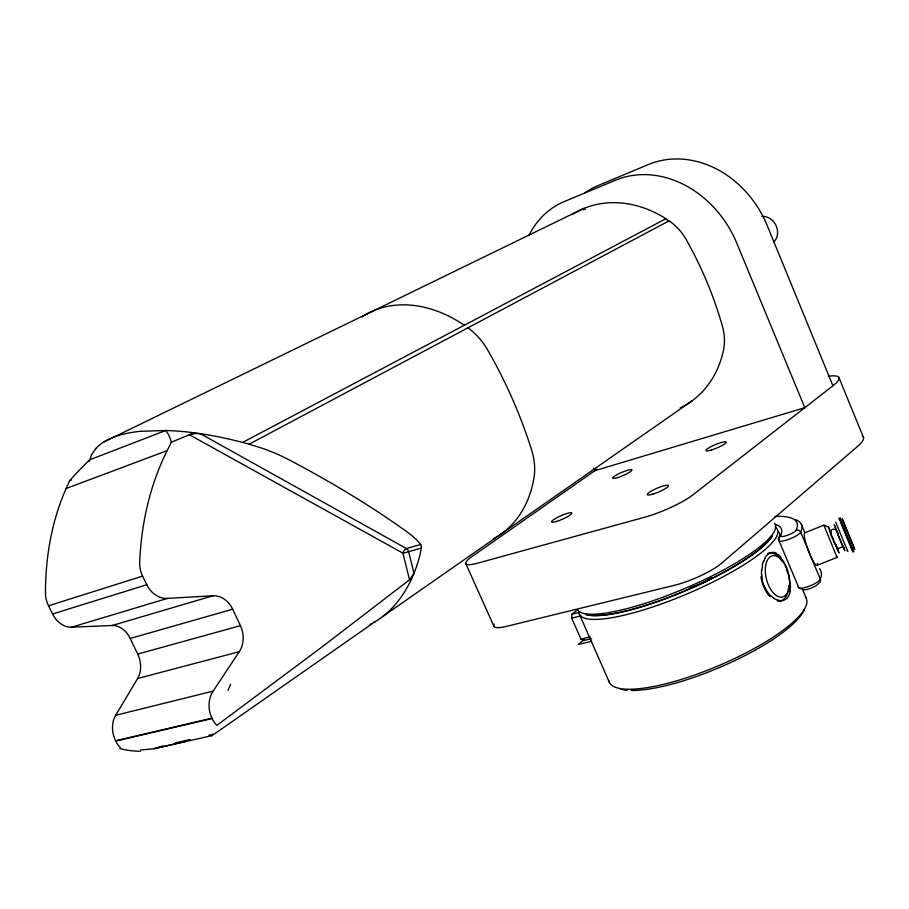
<?xml version="1.0" encoding="UTF-8"?>
<svg xmlns="http://www.w3.org/2000/svg" width="909" height="909" viewBox="0 0 909 909"><rect width="100%" height="100%" fill="white"/><g stroke="black" fill="none" stroke-linecap="round" stroke-linejoin="round"><path stroke-width="1.36" d="M838.359 535.549C837.666 524.618 825.633 529.356 832.564 537.844M832.826 538.469L828.417 527.072L823.906 525.163L804.84 532.765A17.385 2.954 69.7 0 0 809.567 553.717A17.385 2.954 69.7 0 0 817.555 563.353M211.638 735.654L212.342 734.279M761.901 570.079L762.537 565.648M374.178 622.222L375.201 621.62A135.35 96.581 78.8 0 0 412.061 577.806L413.993 573.329A139.032 99.126 78.9 0 0 420.072 554.592L421.446 547.627L421.094 544.855M790.262 591.236L789.648 593.872M89.343 461.295L91.536 454.784L95.775 448.614M763.696 561.512L764.855 558.774M412.084 577.829L323.195 646.072L216.91 725.337A23.975 19.498 81.5 0 1 212.104 718.519L211.933 718.167A24.054 19.555 81.4 0 1 213.104 691.158L239.283 651.685A23.816 19.35 77.7 0 0 240.43 625.676L232.67 609.212A23.839 19.419 76.7 0 0 213.001 595.781L112.171 625.506L71.527 627.199A23.077 17.782 70.8 0 1 52.586 613.984L48.529 605.78A23.043 17.76 70.4 0 1 45.45 592.85A244.214 172.369 73.9 0 1 66.141 488.519L69.595 480.736A179.437 72.027 -50.7 0 1 84.787 464.613L89.684 459.806L165.768 430.48L171.79 430.73A143.633 62.153 13.1 0 1 193.969 432.786L200.321 433.661A172.801 73.868 13 0 1 242.646 442.444M213.001 595.77L167.426 598.406A24.259 20.112 73.6 0 1 146.803 584.737L142.611 576.101A24.213 20.1 73.1 0 1 139.702 562.41A257.974 196.776 77 0 1 167.154 450.648L171.358 442.24L193.969 432.775M120.295 747.607A22.793 17.271 77.1 0 1 115.75 741.108L115.591 740.778A22.861 17.316 77 0 1 115.67 715.292L137.623 678.512A22.634 17.089 74.1 0 0 137.714 654.06L130.192 638.459A22.657 17.146 73.3 0 0 112.182 625.517M787.387 597.952L786.376 598.906A24.702 14.214 61.5 0 1 782.49 600.519M767.707 554.649L768.73 553.74M584.453 639.288L578.238 644.424L591.736 641.322M591.679 638.663L583.68 640.504A18.794 11.612 76.7 0 1 580.953 639.084L571.693 618.109A18.794 11.612 76.7 0 1 572.068 614.154L577.522 609.803M584.987 192.799A96.399 79.912 61.8 0 1 597.815 185.686L648.435 164.54A98.377 83.298 61.9 0 1 767.219 225.568L832.928 385.791L692.817 494.928A37.451 6.897 -23.1 0 1 644.731 517.221L478.327 562.978A34.962 6.011 -24.1 0 1 472.26 556.388L597.077 469.135M382.746 616.507L692.283 400.687M213.41 734.677L211.695 735.711M162.722 745.869L153.701 748.789L140.543 749.982M375.201 621.62L214.331 734.04L208.934 735.267M669.285 221.591L665.877 218.717L242.669 442.41L249.168 444.16L669.104 220.842A49.893 41.644 62.2 0 1 686.488 240.044L692.044 250.305A312.287 239.476 60.7 0 1 722.371 326.013A49.461 41.235 58.2 0 1 723.405 350.658A109.262 89.821 60.2 0 1 680.182 407.959M211.922 735.631L154.087 748.709M365.293 314.787L582.544 209.013L583.998 208.4L585.282 209.297M104.012 441.876L374.485 310.287M69.595 480.736L71.584 479.895M817.907 565.012L837.03 557.41M834.382 542.275L837.314 548.9L843.097 546.627L842.359 545.105M66.13 488.508L167.154 450.637M48.529 605.78L142.611 576.101M52.597 613.973L146.815 584.726M71.527 627.199L167.426 598.406M421.39 548.047L406.993 552.149M130.192 638.459L232.67 609.212M137.702 654.071L240.419 625.687M137.623 678.512L239.283 651.685M406.187 552.354L404.959 552.661M115.67 715.292L213.104 691.147M404.198 552.854L402.914 553.161L189.356 434.707L195.617 433.468L200.321 433.661L406.482 548.582A4.329 2.954 74 0 1 408.63 551.729L413.993 573.329L409.539 579.817L402.914 553.161A4.34 2.397 -60.6 0 1 406.482 548.582L420.81 544.411A105.012 44.825 11.4 0 0 406.346 531.39A700.373 242.453 15 0 0 306.503 469.18L290.244 460.42M572.068 614.154L580.033 612.223M571.693 618.109L580.999 615.859M115.591 740.778L211.933 718.167M115.75 741.108L212.104 718.519M580.953 639.084L590.282 636.936M157.223 747.993L185.356 741.505M175.198 742.914L190.038 739.551M782.524 600.588L780.24 600.679M828.417 527.072L831.337 533.378M249.168 444.16L262.894 448.489A110.466 48.563 13 0 1 290.221 460.443M777.047 599.985L773.9 598.452M776.263 553.388L778.513 555.172M582.544 209.013L583.862 209.911M770.764 596.02L768.559 593.645M837.314 548.9L836.962 547.638M830.087 531.095L831.042 533.06M780.763 557.831L782.422 560.308M835.791 522.243L847.733 551.445M824.418 525.993L823.895 525.163L837.064 557.444L836.746 556.126M839.927 518.528C842.416 526.334 849.585 543.843 853.335 551.32M839.53 519.232L839.03 518.346L852.801 552.013L852.676 551.445M840.416 518.744L839.95 517.857L853.79 551.763L853.665 551.184M834.894 526.129L834.189 524.754L838.621 536.174M835.098 526.572L835.837 528.231M465.692 563.364L494.019 626.506M764.946 587.828L764.049 585.703M842.189 544.718L839.393 538.083M579.397 614.279L609.439 682.454M593.725 468.101L594.85 470.692L804.795 407.698L736.847 243.305A101.035 84.378 61.5 0 0 615.563 180.187L564.284 201.571A98.945 80.844 61.5 0 0 528.993 235.397M785.433 566.171L786.319 568.261M802.408 589.191L806.203 598.247M801.318 588.805A3.488 3.25 22.8 0 1 798.329 586.623L778.683 539.878A108.137 23.952 -23.1 0 0 779.536 537.651M801.408 524.504L804.863 532.788M834.121 541.65L838.984 552.967L837.553 548.741M834.303 542.4L832.417 537.764M833.928 541.48L832.792 538.696M839.143 378.019L863.55 437.661M838.973 537.31L844.779 550.718L844.188 548.831M838.598 536.378L839.132 537.446M838.223 535.458L838.871 536.799M836.053 544.866L836.7 546.514M835.985 545.036L836.7 546.911M843.313 546.491L844.006 548.32M847.336 550.286L847.631 551.138M666.104 219.489L665.877 218.717A109.262 89.821 60.4 0 0 572.056 214.626M788.637 575.079L789.512 578.613M762.196 578.624L761.822 574.897M790.285 583.158L790.557 587.328M230.591 684.454A87.98 2.795 -66.9 0 1 227.966 690.363M140.247 751.243A85.56 68.323 -33.5 0 1 119.829 748.493M171.347 442.251A174.517 67.209 -51.1 0 0 167.483 432.877L165.768 430.48L140.077 431.332A112.864 49.359 13.4 0 0 95.706 448.58M361.998 316.832A127.158 94.922 59.3 0 1 464.306 325.252M493.382 538.821A127.101 94.877 59.2 0 0 533.947 478.032A57.665 43.734 57.6 0 0 531.617 449.989A359.907 248.112 59.7 0 0 494.598 362.396L487.974 350.454A58.221 44.257 60.6 0 0 467.953 327.819M372.054 623.392A132.544 94.616 78.8 0 1 369.974 624.438M828.292 376.269A65.698 10.419 -22.5 0 1 832.928 385.791M762.026 216.331A14.885 12.999 61.7 0 1 776.059 225.58A14.885 12.999 61.7 0 1 773.843 241.953M494.11 624.051A34.769 7.192 -24.2 0 0 506.677 626.312L674.126 585.385A37.235 8.261 -23 0 0 721.837 563.012L857.732 446.262A65.357 12.487 -22.3 0 0 862.982 436.513M774.4 523.164A107.716 23.327 -23.1 0 1 689.965 586.271A107.716 23.327 -23.1 0 1 577.42 609.723M772.139 535.901A104.944 22.873 -23.1 0 1 683.716 591.304A104.944 22.873 -23.1 0 1 585.737 614.325M710.963 577.749A19.634 4.465 -23 0 1 690.988 587.339M774.911 516.437A128.249 28.202 -23.1 0 1 796.148 530.197A3.511 3.306 23.1 0 1 800.693 532.219L820.327 579.181A3.511 3.272 21.6 0 1 818.407 583.385A8.442 2.125 -22.1 0 1 811.271 588.055A8.442 2.125 -22.1 0 1 803.101 589.532M795.568 519.698A131.646 29.179 -23.1 0 1 800.693 532.219A11.976 2.682 -22.3 0 1 788.046 539.56A11.976 2.682 -22.3 0 1 778.683 539.878A3.5 3.284 24.4 0 1 780.57 535.64A111.602 24.532 -23.1 0 0 775.422 524.47M819.407 568.614A131.112 32.417 -23.1 0 1 820.327 579.181A11.931 2.977 -22.2 0 1 807.806 586.669A11.931 2.977 -22.2 0 1 798.329 586.623M777.706 530.913A108.137 23.952 -23.1 0 1 779.865 535.628M796.148 530.197A8.488 1.886 -22.3 0 1 787.194 535.378A8.488 1.886 -22.3 0 1 780.57 535.64M788.728 585.691A24.702 13.283 76 0 1 777.74 601.224M769.707 596.384A24.702 13.283 76 0 1 760.913 576.749M767.832 553.354A24.702 13.283 76 0 1 782.251 561.569M775.184 527.05A107.66 23.623 -23.1 0 1 688.772 593.179A107.66 23.623 -23.1 0 1 578.965 611.462M772.23 536.094A104.944 22.884 -23.1 0 1 683.807 591.509A104.944 22.884 -23.1 0 1 585.828 614.518M763.855 585.828A24.691 17.294 80.8 0 1 761.981 578.647M761.526 574.874A25.475 16.214 81.1 0 1 761.617 569.966M762.276 565.421A25.429 13.817 84.6 0 1 763.492 561.239M764.742 558.524A24.623 12.01 88.3 0 1 767.662 554.467M768.764 553.899A24.623 11.715 89.5 0 1 772.127 552.331L773.911 552.411A25.441 12.09 84.3 0 1 776.275 553.172M778.524 554.785A25.497 10.931 77 0 1 780.842 557.387M782.49 559.91A24.702 9.056 73 0 1 785.603 565.887M786.501 569.545A24.713 8.545 72.3 0 1 788.012 573.965M789.148 578.533A25.52 10.874 71.6 0 1 789.921 582.953M790.262 587.134A25.497 13.34 67.6 0 1 790.023 591.02M789.512 593.747A24.702 14.044 63 0 1 787.33 597.883M780.206 600.542A25.486 14.987 67 0 1 777.036 599.77M773.934 598.224A25.497 16.226 74.8 0 1 770.843 595.759M768.662 593.463A24.691 16.919 79.8 0 1 765.105 587.691M805.715 597.361A107.023 27.565 -23 0 1 717.633 666.127A107.023 27.565 -23 0 1 608.86 680.523M804.397 609.36A104.274 26.997 -23 0 1 732.518 661.695A104.274 26.997 -23 0 1 631.266 690.488M627.187 690.283A104.274 26.997 -23 0 1 620.449 689.09M711.054 577.954A19.634 4.465 -23 0 1 689.851 587.907M842.223 518.812L854.755 549.525L842.279 518.891M711.656 449.91A10.976 1.841 -22.8 0 0 726.246 442.047A10.976 1.841 -22.8 0 0 710.463 446.944A10.976 1.841 -22.8 0 0 711.656 449.91M652.901 494.11A11.51 2.034 -23.2 0 0 668.49 485.656A11.51 2.034 -23.2 0 0 652.253 490.553A11.51 2.034 -23.2 0 0 652.901 494.11M617.597 477.6A10.544 1.716 -23.3 0 0 632.016 469.919A10.544 1.716 -23.3 0 0 617.336 474.487A10.544 1.716 -23.3 0 0 617.597 477.6M556.49 521.448A11.056 1.886 -23.7 0 0 571.875 513.21A11.056 1.886 -23.7 0 0 556.797 517.755A11.056 1.886 -23.7 0 0 556.49 521.448M765.458 567.25A21.202 11.374 76 0 0 781.876 597.099A21.202 11.374 76 0 0 785.115 564.819A21.202 11.374 76 0 0 765.458 567.25"/></g></svg>
